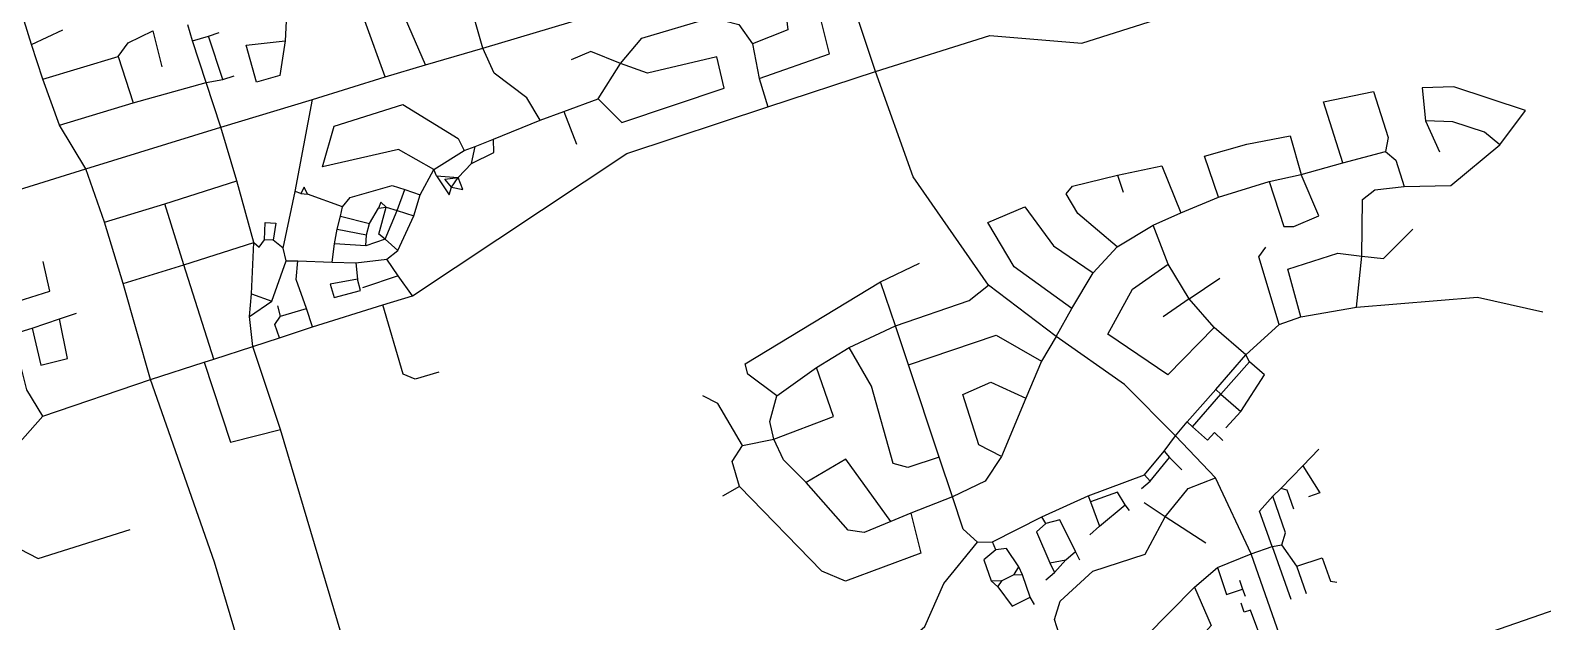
# Model space of a CAD drawing. Header units: metres. Extents: x 609554 to 651406, y 4826501 to 4857446.
# Drawn here: x 641570 to 644985, y 4849465 to 4850799 of the extents above; entities that cross this region are included whole.
import ezdxf

# ---------------------------------------------------------------- set-up
doc = ezdxf.new("R2010")
doc.units = ezdxf.units.M

msp = doc.modelspace()

# ---------------------------------------------------------------- linework, layer by layer
at = {"layer": 'ROADS'}
for points in [[(642591.8, 4850758.6), (642544.3, 4850925.4), (642538, 4851009.7)], [(641572.6, 4850767.3), (641507.1, 4850978.9)], [(642462.3, 4850721.3), (642387, 4850894.8), (642297.5, 4850995.4)], [(642591.8, 4850758.6), (643381.7, 4850994.9)], [(643478.6, 4850706.3), (643381.7, 4850994.9)], [(643215.8, 4850689.9), (643374.3, 4850745.7), (643337.8, 4850894.1), (643271, 4850877.9), (643280.2, 4850800), (643200.6, 4850768.6)], [(642150.4, 4850880.2), (642145.1, 4850775.6)], [(643478.6, 4850706.3), (643736.4, 4850787.3), (643944.6, 4850770.1), (644305.4, 4850884.8)], [(642902.7, 4850724.2), (642950.5, 4850781.1), (643108.1, 4850827.9), (643169.7, 4850812), (643200.6, 4850768.6)], [(641572.6, 4850767.3), (641642.9, 4850800)], [(641768, 4850740.2), (641791, 4850770.6), (641846.8, 4850798.1), (641866.7, 4850716.3)], [(641936.4, 4850775.3), (641925.6, 4850811.1)], [(641972.4, 4850785.7), (641996.1, 4850793.7)], [(642370.9, 4850694.3), (642325.5, 4850820.5)], [(641597.8, 4850688.7), (641572.6, 4850767.3)], [(641936.4, 4850775.3), (641972.4, 4850785.7)], [(641966.9, 4850681.2), (641936.4, 4850775.3)], [(642004.3, 4850687.9), (641972.4, 4850785.7)], [(642145.1, 4850775.6), (642133.2, 4850697.4), (642080.5, 4850681.7), (642057.3, 4850765.4), (642145.1, 4850775.6)], [(642462.3, 4850721.3), (642591.8, 4850758.6)], [(642721.3, 4850595.9), (642690.7, 4850646.8), (642617.2, 4850702.6), (642591.8, 4850758.6)], [(643200.6, 4850768.6), (643215.8, 4850689.9)], [(641597.8, 4850688.7), (641768, 4850740.2)], [(641768, 4850740.2), (641801.9, 4850635.7)], [(642902.7, 4850724.2), (642835.5, 4850751), (642791.1, 4850732.2)], [(642852, 4850644.3), (642905.3, 4850591.2), (643136.6, 4850668.4), (643119.9, 4850739.1), (642963.4, 4850702.3), (642902.7, 4850724.2)], [(642852, 4850644.3), (642902.7, 4850724.2)], [(641636, 4850584.9), (641597.8, 4850688.7)], [(642004.3, 4850687.9), (642030.5, 4850696.3)], [(642206.8, 4850642.6), (642370.9, 4850694.3)], [(642370.9, 4850694.3), (642462.3, 4850721.3)], [(643215.8, 4850689.9), (643234.9, 4850626.2)], [(643234.9, 4850626.2), (643478.6, 4850706.3)], [(643733.8, 4850224.2), (643563.3, 4850468.4), (643478.6, 4850706.3)], [(641801.9, 4850635.7), (641966.9, 4850681.2)], [(641966.9, 4850681.2), (642004.3, 4850687.9)], [(641999.8, 4850580.6), (641966.9, 4850681.2)], [(644533.7, 4850500.3), (644490.1, 4850637.3), (644603, 4850660.6), (644636.2, 4850557.3), (644630.1, 4850525.3)], [(644888.3, 4850540.7), (644946.4, 4850618), (644784.4, 4850671.4), (644712.7, 4850669.2), (644720.1, 4850594.9)], [(641636, 4850584.9), (641801.9, 4850635.7)], [(641999.8, 4850580.6), (642206.8, 4850642.6)], [(642168, 4850435.2), (642206.8, 4850642.6)], [(642480.7, 4850485), (642401.4, 4850530.1), (642229.7, 4850491), (642255.8, 4850582.5), (642410.9, 4850631.3), (642535.6, 4850554.9), (642549.4, 4850527.5)], [(642432.6, 4850200.1), (642916.5, 4850521.4), (643234.9, 4850626.2)], [(642774.5, 4850615.9), (642852, 4850644.3)], [(642615.6, 4850553.1), (642721.3, 4850595.9)], [(642721.3, 4850595.9), (642774.5, 4850615.9)], [(642774.5, 4850615.9), (642803.2, 4850542.4)], [(644888.3, 4850540.7), (644853.4, 4850569.1), (644781.8, 4850592.7), (644720.1, 4850594.9)], [(644720.1, 4850594.9), (644751.9, 4850524.7)], [(641695.3, 4850486.3), (641636, 4850584.9)], [(641695.3, 4850486.3), (641999.8, 4850580.6)], [(642035.8, 4850459), (641999.8, 4850580.6)], [(642565.8, 4850498.7), (642616.4, 4850523.2), (642615.6, 4850553.1)], [(642574.6, 4850536.9), (642615.6, 4850553.1)], [(644252.9, 4850422.6), (644221.6, 4850515.1), (644316.7, 4850541.8), (644414.8, 4850560.6), (644439.8, 4850474)], [(642480.7, 4850485), (642549.4, 4850527.5)], [(642549.4, 4850527.5), (642574.6, 4850536.9)], [(642565.8, 4850498.7), (642574.6, 4850536.9)], [(644533.7, 4850500.3), (644630.1, 4850525.3)], [(644630.1, 4850525.3), (644653, 4850505.8), (644671.8, 4850446.7)], [(644671.8, 4850446.7), (644777.8, 4850448.5), (644888.3, 4850540.7)], [(641460.7, 4850413.6), (641695.3, 4850486.3)], [(641737.6, 4850366), (641695.3, 4850486.3)], [(642450.2, 4850428), (642480.7, 4850485)], [(642487.4, 4850470.4), (642480.7, 4850485)], [(642535.8, 4850467.2), (642565.8, 4850498.7)], [(644025, 4850472.5), (644124.8, 4850493.3), (644167.7, 4850386.9)], [(644439.8, 4850474), (644533.7, 4850500.3)], [(641873.6, 4850407.6), (642035.8, 4850459)], [(642074.7, 4850320.1), (642035.8, 4850459)], [(642487.4, 4850470.4), (642535.8, 4850467.2)], [(642487.4, 4850470.4), (642515.7, 4850428), (642521.1, 4850445.3)], [(642521.1, 4850445.3), (642506.1, 4850463.3), (642535.8, 4850467.2)], [(642521.1, 4850445.3), (642535.8, 4850467.2)], [(642521.1, 4850445.3), (642546.4, 4850439.6), (642535.8, 4850467.2)], [(644024, 4850310.5), (643935.1, 4850385.9), (643908.8, 4850430.4), (643923, 4850447.7), (644025, 4850472.5)], [(644025, 4850472.5), (644037.3, 4850433.7)], [(644252.9, 4850422.6), (644367, 4850458.2)], [(644367, 4850458.2), (644400.2, 4850356.5), (644422.9, 4850356.6), (644479.1, 4850380.1), (644439.8, 4850474)], [(644367, 4850458.2), (644439.8, 4850474)], [(642141.1, 4850307.7), (642168, 4850435.2)], [(642180.6, 4850430.8), (642168, 4850435.2)], [(642195.4, 4850429.2), (642188.1, 4850445.4), (642180.6, 4850430.8)], [(642180.6, 4850430.8), (642195.4, 4850429.2)], [(642274.7, 4850400.7), (642195.4, 4850429.2)], [(642274.7, 4850400.7), (642292.4, 4850421.6), (642386.9, 4850448.9), (642415.3, 4850439.7)], [(642398, 4850392.5), (642415.3, 4850439.7)], [(642415.3, 4850439.7), (642450.2, 4850428)], [(642436.1, 4850380.5), (642450.2, 4850428)], [(644167.7, 4850386.9), (644252.9, 4850422.6)], [(644576.2, 4850289.5), (644578.2, 4850417.4), (644605.9, 4850438.9), (644671.8, 4850446.7)], [(641737.6, 4850366), (641873.6, 4850407.6)], [(641916.8, 4850269.6), (641873.6, 4850407.6)], [(642270.6, 4850379.9), (642274.7, 4850400.7)], [(642336, 4850363.1), (642355.7, 4850397.5)], [(642373.4, 4850400.1), (642361.2, 4850411.6), (642355.7, 4850397.5)], [(642355.7, 4850397.5), (642373.4, 4850400.1)], [(642371.2, 4850328.1), (642356.5, 4850339.1), (642373.4, 4850400.1)], [(642371.2, 4850328.1), (642398, 4850392.5)], [(642373.4, 4850400.1), (642398, 4850392.5)], [(642398, 4850392.5), (642436.1, 4850380.5)], [(643921.8, 4850171.6), (643791.7, 4850265.3), (643731.7, 4850365.2), (643815.7, 4850400.7), (643880.6, 4850312.9), (643969.6, 4850251.5)], [(644105.2, 4850359.1), (644167.7, 4850386.9)], [(641779.3, 4850228), (641737.6, 4850366)], [(642098.6, 4850326.6), (642100.3, 4850365.1), (642123.9, 4850363.5), (642118.4, 4850325.6)], [(642256.5, 4850317.4), (642262.9, 4850350.4)], [(642262.9, 4850350.4), (642270.6, 4850379.9)], [(642262.9, 4850350.4), (642328.6, 4850337.7)], [(642270.6, 4850379.9), (642336, 4850363.1)], [(642328.6, 4850337.7), (642336, 4850363.1)], [(642399.6, 4850302.1), (642436.1, 4850380.5)], [(644024, 4850310.5), (644105.2, 4850359.1)], [(644139.2, 4850271.6), (644105.2, 4850359.1)], [(644576.2, 4850289.5), (644625.8, 4850284.2), (644691.5, 4850350.1)], [(641916.8, 4850269.6), (642074.7, 4850320.1)], [(642069.2, 4850204.6), (642074.7, 4850320.1)], [(642074.7, 4850320.1), (642086.8, 4850310), (642098.6, 4850326.6)], [(642118.4, 4850325.6), (642098.6, 4850326.6)], [(642141.1, 4850307.7), (642118.4, 4850325.6)], [(642251.4, 4850275.9), (642256.5, 4850317.4)], [(642327.5, 4850312.8), (642256.5, 4850317.4)], [(642327.5, 4850312.8), (642328.6, 4850337.7)], [(642371.2, 4850328.1), (642327.5, 4850312.8)], [(642399.6, 4850302.1), (642371.2, 4850328.1)], [(642115.5, 4850187.5), (642147.6, 4850278.6)], [(642147.6, 4850278.6), (642141.1, 4850307.7)], [(642147.6, 4850278.6), (642174.2, 4850278.9)], [(642193.7, 4850171.3), (642170.4, 4850236.4), (642174.2, 4850278.9)], [(642174.2, 4850278.9), (642251.4, 4850275.9)], [(642305, 4850274.1), (642374.6, 4850282.9)], [(642374.6, 4850282.9), (642399.6, 4850302.1)], [(642400.2, 4850245.3), (642374.6, 4850282.9)], [(643969.6, 4850251.5), (644024, 4850310.5)], [(644390.2, 4850134.9), (644344, 4850288), (644359.4, 4850310)], [(644439.1, 4850152.3), (644409.8, 4850259.9), (644522.7, 4850296), (644576.2, 4850289.5)], [(644564.3, 4850174.3), (644576.2, 4850289.5)], [(641528.2, 4850183.4), (641613.9, 4850210.6), (641599, 4850277.7)], [(641779.3, 4850228), (641916.8, 4850269.6)], [(641984.3, 4850057.3), (641916.8, 4850269.6)], [(642251.4, 4850275.9), (642305, 4850274.1)], [(642305, 4850274.1), (642308.6, 4850237.5)], [(642400.2, 4850245.3), (642319.8, 4850218.2)], [(642432.6, 4850200.1), (642400.2, 4850245.3)], [(643490, 4850231.8), (643577.8, 4850273.4)], [(643921.8, 4850171.6), (643969.6, 4850251.5)], [(644243.3, 4850128.4), (644138.2, 4850021.5), (644003, 4850113.1), (644058.5, 4850215.1), (644139.2, 4850271.6)], [(644186.6, 4850193.4), (644139.2, 4850271.6)], [(641841.4, 4850011.1), (641779.3, 4850228)], [(642308.6, 4850237.5), (642246.8, 4850226.2), (642256.1, 4850196), (642315.6, 4850211.8), (642308.6, 4850237.5)], [(643255.7, 4849974.5), (643190.2, 4850023.3), (643184.1, 4850046.2), (643490, 4850231.8)], [(643523.7, 4850132.4), (643490, 4850231.8)], [(643523.7, 4850132.4), (643689.5, 4850189.4), (643733.8, 4850224.2)], [(643886.6, 4850108), (643733.8, 4850224.2)], [(644186.6, 4850193.4), (644255.8, 4850239.4)], [(642064.6, 4850153.6), (642069.2, 4850204.6)], [(642064.6, 4850153.6), (642115.5, 4850187.5)], [(642069.2, 4850204.6), (642115.5, 4850187.5)], [(642134.8, 4850153.7), (642128.6, 4850177.6)], [(642206.7, 4850130.2), (642365.8, 4850179.3)], [(642365.8, 4850179.3), (642432.6, 4850200.1)], [(642492.2, 4850027.7), (642438.6, 4850011.7), (642412.1, 4850023.2), (642365.8, 4850179.3)], [(644186.6, 4850193.4), (644127.6, 4850152.3)], [(644243.3, 4850128.4), (644186.6, 4850193.4)], [(644564.3, 4850174.3), (644837.9, 4850197.1), (644985.4, 4850163.8)], [(641574.2, 4850127), (641635.7, 4850147.8)], [(641574.2, 4850127), (641593.4, 4850043.4), (641653.5, 4850058.5), (641635.7, 4850147.8)], [(641635.7, 4850147.8), (641674.1, 4850160.9)], [(642072.1, 4850085.6), (642064.6, 4850153.6)], [(642132.5, 4850105.1), (642122.1, 4850135), (642134.8, 4850153.7)], [(642134.8, 4850153.7), (642193.7, 4850171.3)], [(642206.7, 4850130.2), (642193.7, 4850171.3)], [(643886.6, 4850108), (643921.8, 4850171.6)], [(644390.2, 4850134.9), (644439.1, 4850152.3)], [(644439.1, 4850152.3), (644564.3, 4850174.3)], [(641536.8, 4850115.9), (641574.2, 4850127)], [(642132.5, 4850105.1), (642206.7, 4850130.2)], [(643418.7, 4850083.5), (643523.7, 4850132.4)], [(643552.8, 4850043.9), (643523.7, 4850132.4)], [(643552.8, 4850043.9), (643751, 4850111.5), (643852.9, 4850052.3)], [(643886.6, 4850108), (643852.9, 4850052.3)], [(644156.1, 4849883.8), (644040.5, 4849999.7), (643886.6, 4850108)], [(644314.7, 4850066.4), (644243.3, 4850128.4)], [(644314.7, 4850066.4), (644390.2, 4850134.9)], [(641984.3, 4850057.3), (642072.1, 4850085.6)], [(642072.1, 4850085.6), (642132.5, 4850105.1)], [(642134.5, 4849898.6), (642072.1, 4850085.6)], [(643344.9, 4850038.1), (643418.7, 4850083.5)], [(643622.1, 4849836.1), (643551, 4849812.8), (643518.6, 4849821.3), (643469.6, 4849996.4), (643418.7, 4850083.5)], [(641597.9, 4849928.6), (641562.3, 4849988), (641543.3, 4850063)], [(641841.4, 4850011.1), (641962.5, 4850050.4)], [(641962.5, 4850050.4), (641984.3, 4850057.3)], [(641962.5, 4850050.4), (642022.1, 4849869.6), (642134.5, 4849898.6)], [(643622.1, 4849836.1), (643552.8, 4850043.9)], [(643852.9, 4850052.3), (643817.8, 4849968.7)], [(644246.7, 4849988.6), (644314.7, 4850066.4)], [(644322.8, 4850050.7), (644258, 4849978.3)], [(644303.4, 4849938.8), (644357, 4850022), (644322.8, 4850050.7)], [(644322.8, 4850050.7), (644314.7, 4850066.4)], [(641597.9, 4849928.6), (641841.4, 4850011.1)], [(642118.6, 4849151.5), (641985.4, 4849598.6), (641841.4, 4850011.1)], [(643248.7, 4849876.4), (643383.8, 4849927.8), (643344.9, 4850038.1)], [(643255.7, 4849974.5), (643344.9, 4850038.1)], [(643763.2, 4849837.7), (643711.9, 4849863.8), (643675.3, 4849977.1), (643738.8, 4850005.3), (643817.8, 4849968.7)], [(643178, 4849862.1), (643122.2, 4849957.1), (643088.2, 4849974.5)], [(643248.7, 4849876.4), (643240.1, 4849916.2), (643255.7, 4849974.5)], [(644182.4, 4849915.3), (644246.7, 4849988.6)], [(644193.8, 4849904.5), (644258, 4849978.3)], [(644246.7, 4849988.6), (644258, 4849978.3)], [(644258, 4849978.3), (644303.4, 4849938.8)], [(643817.8, 4849968.7), (643763.2, 4849837.7)], [(644269.6, 4849901.8), (644303.4, 4849938.8)], [(641438.5, 4849684), (641541, 4849863.4), (641597.9, 4849928.6)], [(644156.1, 4849883.8), (644182.4, 4849915.3)], [(644182.4, 4849915.3), (644193.8, 4849904.5)], [(644263, 4849873.6), (644243.7, 4849891.7), (644228.2, 4849874.1), (644193.8, 4849904.5)], [(642118.6, 4849151.5), (642237.2, 4849264.1), (642279.3, 4849341.3), (642280.2, 4849410), (642134.5, 4849898.6)], [(643178, 4849862.1), (643248.7, 4849876.4)], [(643321.5, 4849778.7), (643270.7, 4849829.8), (643248.7, 4849876.4)], [(644130.3, 4849849.5), (644156.1, 4849883.8)], [(644246.3, 4849789.5), (644156.1, 4849883.8)], [(643171.3, 4849769.4), (643154.5, 4849826.2), (643178, 4849862.1)], [(643652.2, 4849746.7), (643622.1, 4849836.1)], [(643763.2, 4849837.7), (643725.8, 4849782), (643652.2, 4849746.7)], [(644086.1, 4849795.8), (644130.3, 4849849.5)], [(644098.5, 4849781.6), (644142.2, 4849834.9)], [(644130.3, 4849849.5), (644142.2, 4849834.9)], [(644142.2, 4849834.9), (644170.1, 4849807.5)], [(644443.2, 4849816.6), (644479.2, 4849853.7)], [(643512.7, 4849691.1), (643411.7, 4849831.3), (643321.5, 4849778.7)], [(644393.4, 4849765.4), (644443.2, 4849816.6)], [(644443.2, 4849816.6), (644481.7, 4849755.2), (644456.3, 4849746.3)], [(643171.3, 4849769.4), (643132.5, 4849748.2)], [(643557.8, 4849709.9), (643580.7, 4849619.3), (643410.7, 4849556.3), (643357.1, 4849578.3), (643171.3, 4849769.4)], [(643512.7, 4849691.1), (643452.9, 4849666), (643417, 4849671.4), (643321.5, 4849778.7)], [(643958.2, 4849748.8), (644086.1, 4849795.8)], [(644079, 4849765), (644098.5, 4849781.6)], [(644086.1, 4849795.8), (644098.5, 4849781.6)], [(644132.7, 4849701.1), (644184.4, 4849765.5), (644246.3, 4849789.5)], [(644326.9, 4849617.4), (644246.3, 4849789.5)], [(643652.2, 4849746.7), (643557.8, 4849709.9)], [(643708.5, 4849644), (643676.3, 4849673.1), (643652.2, 4849746.7)], [(643854, 4849701.3), (643958.2, 4849748.8)], [(643958.2, 4849748.8), (643964, 4849735.1)], [(644042.1, 4849728.7), (644024.8, 4849756.8), (643964, 4849735.1)], [(643964, 4849735.1), (643983.8, 4849680.2)], [(644132.7, 4849701.1), (644084.9, 4849733)], [(644373.7, 4849634.4), (644345.5, 4849713.9), (644375.5, 4849747.9)], [(644375.5, 4849747.9), (644393.4, 4849765.4)], [(644396.1, 4849638.4), (644404, 4849665), (644375.5, 4849747.9)], [(644422.8, 4849718.7), (644407.9, 4849761.3), (644393.4, 4849765.4)], [(643557.8, 4849709.9), (643512.7, 4849691.1)], [(643742.7, 4849644.8), (643854, 4849701.3)], [(643851.6, 4849172.8), (643939.6, 4849197.4), (643947, 4849213.3), (643895.5, 4849225.8), (643918.6, 4849278.5), (643873.7, 4849307.6), (643921, 4849346.9), (643874.3, 4849355.1), (643930.3, 4849379.3), (643865.7, 4849378.7), (643855.7, 4849399.2), (643898.2, 4849419.7), (643882.7, 4849469.7), (643895.1, 4849511.2), (643968.9, 4849578.6), (644087.5, 4849616.9), (644132.7, 4849701.1)], [(643863.2, 4849686.4), (643854, 4849701.3)], [(643983.8, 4849680.2), (644042.1, 4849728.7)], [(644052, 4849715.6), (644042.1, 4849728.7)], [(644224.1, 4849641.6), (644132.7, 4849701.1)], [(641438.5, 4849684), (641587.8, 4849607), (641795.1, 4849672.8)], [(643863.2, 4849686.4), (643841.6, 4849667.3), (643872, 4849597.3)], [(643929.7, 4849623.2), (643894.4, 4849694.2), (643863.2, 4849686.4)], [(643962.6, 4849660.5), (643983.8, 4849680.2)], [(643509.7, 4849383.6), (643589.6, 4849454.1), (643632.9, 4849550.8), (643708.5, 4849644)], [(643708.5, 4849644), (643742.7, 4849644.8)], [(643750.3, 4849626.5), (643742.7, 4849644.8)], [(643801.7, 4849588.7), (643774.5, 4849630), (643750.3, 4849626.5)], [(644326.9, 4849617.4), (644373.7, 4849634.4)], [(644373.7, 4849634.4), (644396.1, 4849638.4)], [(644373.7, 4849634.4), (644416.1, 4849515.7)], [(644429.9, 4849589.6), (644396.1, 4849638.4)], [(643750.3, 4849626.5), (643723.2, 4849603.9), (643739.9, 4849556.7)], [(643872, 4849597.3), (643908.5, 4849604.6)], [(643872, 4849597.3), (643882.7, 4849575.5)], [(643882.7, 4849575.5), (643908.5, 4849604.6)], [(643908.5, 4849604.6), (643929.7, 4849623.2)], [(643940, 4849603.4), (643929.7, 4849623.2)], [(644250.7, 4849587.1), (644326.9, 4849617.4)], [(644395.8, 4849420.2), (644326.9, 4849617.4)], [(644429.9, 4849589.6), (644487.2, 4849608.5), (644506.1, 4849555.8), (644520.1, 4849553.9)], [(643764.1, 4849557.7), (643791.6, 4849571.4)], [(643791.6, 4849571.4), (643801.7, 4849588.7)], [(643791.6, 4849571.4), (643810.2, 4849570.4)], [(643810.2, 4849570.4), (643801.7, 4849588.7)], [(643827.6, 4849520.2), (643810.2, 4849570.4)], [(643862.7, 4849558.8), (643882.7, 4849575.5)], [(644198.5, 4849542.5), (644250.7, 4849587.1)], [(644250.7, 4849587.1), (644271.3, 4849525.9), (644307.4, 4849538.2)], [(644451.5, 4849527.7), (644429.9, 4849589.6)], [(643739.9, 4849556.7), (643764.1, 4849557.7)], [(643739.9, 4849556.7), (643754.5, 4849543.3)], [(643754.5, 4849543.3), (643764.1, 4849557.7)], [(643754.5, 4849543.3), (643786.8, 4849499.4), (643827.6, 4849520.2)], [(644175.3, 4849388), (644137.3, 4849344.5), (644133.9, 4849293.4), (644071.6, 4849271.2), (644044.4, 4849281.7), (644032.9, 4849374.6), (644198.5, 4849542.5)], [(644198.5, 4849542.5), (644236, 4849456.2), (644175.3, 4849388)], [(644300.1, 4849558.2), (644307.4, 4849538.2)], [(644307.4, 4849538.2), (644313, 4849522.6)], [(644442.4, 4849294.2), (645202.4, 4849557.4)], [(643837.2, 4849503.3), (643827.6, 4849520.2)], [(644356, 4849407.6), (644325.2, 4849490.9), (644311.2, 4849486.4), (644303.7, 4849506.2)]]:
    msp.add_lwpolyline(points, dxfattribs=at)

doc.saveas('drawing.dxf')
